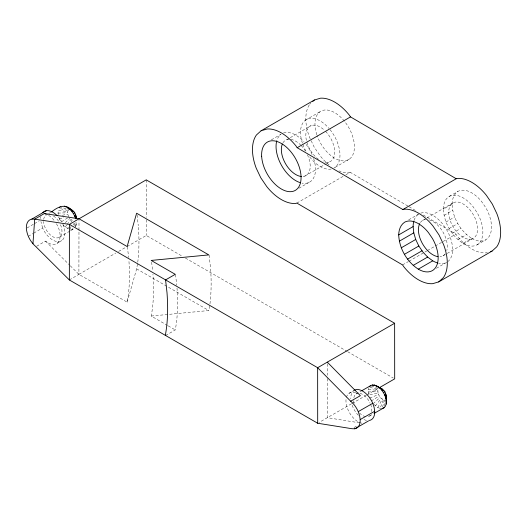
<?xml version="1.0" encoding="UTF-8"?>
<svg xmlns="http://www.w3.org/2000/svg" width="527" height="527" viewBox="0 0 527 527"><rect width="100%" height="100%" fill="white"/><g stroke="black" fill="none" stroke-linecap="round" stroke-linejoin="round"><path stroke-width="0.4" stroke-dasharray="2.63 1.98" d="M69.36 279.969L78.898 274.363L78.978 231.024M78.978 230.207L78.997 220.391M75.585 226.524L76.125 225.088L76.138 222.144M75.321 227.236L75.598 222.578M382.622 406.969L384.473 399.512C381.074 399.525 378.873 396.041 378.03 393.109L368.643 394.947L368.202 391.983L368.907 387.925M378.03 393.109L377.905 390.454L378.913 388.742M58.141 214.594L58.108 210.471L67.627 211.525L68.655 209.799L61.04 207.091M68.978 217.058L67.746 214.186L67.627 211.525M76.125 225.088L75.987 220.227M137.778 262.196C139.194 250.266 139.266 238.23 138.344 226.261M209.963 303.868C211.38 291.945 211.452 279.903 210.53 267.94M452.047 204.107C452.153 199.259 453.727 194.232 457.917 191.433A27.905 16.113 60 0 1 481.757 201.755L485.822 207.757A27.905 16.113 60 0 1 489.952 235.002A27.905 16.113 60 0 1 471.645 238.356L463.009 243.349C451.573 235.905 443.991 222.737 443.405 209.1L452.047 204.107C452.634 217.75 460.216 230.918 471.645 238.356M74.386 225.628L74.814 222.519M384.282 406.165L385.211 399.94M70.256 265.766L78.898 274.363L127.159 302.169C129.754 288.401 129.879 274.29 128.891 260.351M127.159 302.169L136.651 268.856L137.527 263.671M167.494 325.455L151.216 316.055C153.812 302.294 153.943 288.177 152.949 274.244M165.603 335.534L175.28 329.948C177.876 316.187 178.001 302.07 177.013 288.137M151.216 316.055L208.837 310.528L209.713 305.35M70.684 229.462L72.127 229.495L72.489 228M73.2 225.016L73.556 223.527M71.053 226.472L69.959 229.449L65.196 227.038L62.93 224.825M373.735 404.275L377.78 407.542L380.112 408.399L383.465 399.479M67.594 228.613L68.352 227.196M70.987 222.242L72.12 220.121L74.267 220.543M377.78 407.542L382.358 399.077M65.196 227.038L66.646 225.121M67.127 224.482L70.987 219.377L72.12 220.121M375.415 405.942L381.238 398.32M65.262 222.664L69.913 218.33M373.175 403.722L380.178 397.266M309.784 104.188L310.732 103.325M67.64 217.901L60.954 222.137L58.616 216.847M371.219 401.021L379.249 395.988M47.99 213.988L45.941 215.181A12.931 7.53 59.7 0 0 43.576 220.78M48.675 213.593L50.724 212.394M27.035 227.967L33.86 223.988M34.538 223.586L39.321 220.8M28.287 236.32L33.063 233.527M33.748 233.132L42.621 227.954A17.016 9.908 59.7 0 0 59.38 241.557A17.016 9.908 59.7 0 0 62.95 224.337M36.607 246.287L45.48 241.109A17.016 9.908 59.7 0 0 58.8 241.379A17.016 9.908 59.7 0 0 56.119 223.198M59.623 237.104L69.86 231.129M70.546 230.734L73.958 228.738L72.127 229.495M57.008 243.355L61.784 240.562M271.379 139.82L281.003 134.266A27.905 16.113 60 0 0 277.011 140.044M305.476 120.136L319.915 111.803M286.82 139.648L289.619 138.034M290.318 137.633L311.292 125.518M78.898 274.363L115.775 253.072M118.615 251.432L126.414 246.932M127.119 246.524L146.269 235.464L182.573 256.418M304.738 176.137L325.712 164.029M326.417 163.627L329.21 162.006M298.868 188.271L310.555 181.525M335.027 167.395L349.467 159.062M296.853 203.086L343.084 176.393M345.929 174.747L350.198 172.283L408.372 206.314M408.695 219.851L419.011 213.896A27.905 16.113 60 0 1 442.845 224.219L446.909 230.22A27.905 16.113 60 0 1 447.897 261.557M449.281 196.419L457.917 191.433M422.726 220.398L426.244 218.362M426.949 217.954L452.996 202.921M444.044 215.365L452.686 210.378M445.987 221.999L454.623 217.012M449.096 228.534L457.732 223.547M452.324 233.296L460.96 228.31M402.556 264.923L408.247 261.636M408.959 261.227L426.745 250.957M427.456 250.549L434.564 246.438M435.276 246.03L455.908 234.12L457.172 235.984A40.836 23.577 60 0 0 486.046 252.874L487.284 252.505M457.904 239.587L466.547 234.594M443.009 255.832L446.527 253.803M447.232 253.395L473.279 238.356A20.415 11.785 60 0 0 466.968 206.775A20.415 11.785 60 0 0 449.169 216.781A20.415 11.785 60 0 0 473.279 238.356M436.415 268.283L446.725 262.334A27.905 16.113 60 0 1 438.668 263.243M476.994 244.857L485.637 239.871M351.489 403.794L319.072 422.456M352.194 403.386L366.357 395.21M367.069 394.802L378.399 388.254M348.999 393.333L353.841 390.56A17.016 9.749 60.2 0 0 350.817 398.801M355.982 394.038L360.824 391.265M369.526 416.034L373.676 413.655M354.039 427.522L356.805 425.941M59.393 219.153L63.813 217.401M369.671 398.03L378.518 394.571M350.198 172.283L348.96 172.652A40.836 23.577 60 0 1 339.019 170.893M62.272 215.286L67.746 214.186M57.924 213.112L67.542 212.783M368.202 391.983L377.819 391.706M380.112 408.399L382.253 408.458M368.38 389.348L377.905 390.454M60.427 208.685L68.009 210.51M369.928 387.398L378.274 389.446M371.272 385.995L378.149 388.465M185.418 258.065L347.003 351.325M347.715 351.733L393.267 378.03M136.651 268.856L208.837 310.528M168.199 325.864L175.28 329.948M409.084 206.729L416.178 210.879M423.273 215.029L455.908 234.12M45.48 241.109L69.683 265.193M310.212 138.726L309.593 137.415A40.836 23.577 60 0 1 309.369 104.787M311.18 140.768L314.138 146.98L320.087 155.761A40.836 23.577 60 0 0 329.48 165.214M42.621 227.954L40.915 221.564M209.087 255.094L210.464 267.38M175.531 274.514L176.736 285.265M151.638 262.163L152.586 270.608M137.073 214.957L138.278 225.708M127.402 246.735L128.614 257.479M327.339 363.828L327.353 375.25M327.359 378.518L327.405 417.7L361.647 423.168A17.016 9.749 60.2 0 1 346.094 398.748M146.216 179.865L146.256 217.315M146.256 219.68L146.269 235.464M48.642 215.398A17.016 9.908 59.7 0 1 54.874 221.36M40.684 218.547A17.016 9.908 59.7 0 1 40.935 216.525M58.286 216.867A17.016 9.908 59.7 0 1 61.646 221.683M60.506 224.765A12.931 7.53 59.7 0 1 55.625 237.815A12.931 7.53 59.7 0 1 43.589 221.478M53.51 216.011A12.931 7.53 59.7 0 1 58.945 221.781M365.586 416.712A12.931 7.404 60.2 0 1 359.19 412.641M354.118 403.26A12.931 7.404 60.2 0 1 353.683 400.296M353.861 397.661A12.931 7.404 60.2 0 1 357.78 393.3M359.921 393.359A12.931 7.404 60.2 0 1 370.092 403.122M370.665 404.492A12.931 7.404 60.2 0 1 371.752 411.791M370.474 415.118A12.931 7.404 60.2 0 1 367.727 416.771M346.391 397.332A17.016 9.749 60.2 0 1 357.253 393.57M366.482 420.401A17.016 9.749 60.2 0 1 363.419 419.268M358.307 415.302A17.016 9.749 60.2 0 1 351.568 403.366M414.09 220.286A27.905 16.113 60 0 1 418.412 214.265M463.009 243.349A27.905 16.113 60 0 0 481.316 239.989A27.905 16.113 60 0 0 477.179 212.743L473.114 206.742A27.905 16.113 60 0 0 443.405 209.1M316.832 134.8A27.905 16.113 60 0 1 336.167 113.562A27.905 16.113 60 0 1 351.101 157.553A27.905 16.113 60 0 1 317.083 135.544M331.14 169.048A27.905 16.113 60 0 1 308.98 155.952M305.943 151.183A27.905 16.113 60 0 1 302.65 143.884M302.393 143.133A27.905 16.113 60 0 1 306.47 119.504A27.905 16.113 60 0 1 329.059 128.463M330.067 129.668A27.905 16.113 60 0 1 333.835 168.133M313.637 158.522A27.905 16.113 60 0 1 302.037 183.113M283.506 132.969A27.905 16.113 60 0 1 304.072 142.013M306.088 144.418A27.905 16.113 60 0 1 312.234 154.826M445.322 253.737A20.415 11.785 60 0 1 440.005 256.728M420.414 222.493A20.415 11.785 60 0 1 425.73 219.502M429.222 219.878A20.415 11.785 60 0 1 446.784 250.575M325.581 131.342A20.415 11.785 60 0 1 334.632 153.561A20.415 11.785 60 0 1 323.091 161.749M318.585 159.358A20.415 11.785 60 0 1 306.115 132.237A20.415 11.785 60 0 1 324.395 130.182M307.425 154.767A20.415 11.785 60 0 1 301.503 176.505M282.992 142.777A20.415 11.785 60 0 1 300.522 144.885M301.108 145.472A20.415 11.785 60 0 1 305.238 150.755"/><path stroke-width="0.79" d="M317.689 423.247L317.643 367.708L69.399 224.377L34.71 219.153L31.857 219.094A17.016 9.908 59.7 0 0 26.35 228.369C26.923 235.444 30.586 242.077 35.928 246.689L69.36 279.969L317.689 423.247L351.964 428.714L354.776 428.794L368.604 420.875M374.368 413.26L384.051 407.72L385.389 406.231L386.172 404.097L386.416 396.192L384.987 391.91L381.877 388.827L374.44 385.046L372.306 384.987L370.507 385.724L361.515 390.869M386.172 404.097L386.416 396.192M75.908 218.745C76.718 215.233 74.682 211.617 71.665 209.858C64.847 203.205 57.898 206.933 51.402 211.999M32.944 243.784L34.71 219.153L44.268 213.573L79.004 218.758L127.126 246.537L136.618 213.231L208.804 254.903L151.183 260.43L175.247 274.323L165.57 279.909L167.013 292.748C168.034 306.938 167.975 321.318 165.326 335.337M76.158 218.455L76.046 215.8M386.212 394.789L385.909 398.498L386.35 401.455M398.702 234.91C398.807 230.055 400.382 225.029 404.571 222.236A27.905 16.113 60 0 1 428.411 232.559L432.476 238.553A27.905 16.113 60 0 1 436.606 265.799A27.905 16.113 60 0 1 418.3 269.159C406.87 261.721 399.282 248.546 398.702 234.91L413.135 226.57A27.905 16.113 60 0 1 413.847 221.09M75.618 218.712L74.841 216.406L75.552 214.337M386.331 397.444L385.962 398.458C384.46 393.399 381.436 388.577 376.772 385.902M384.881 395.415L385.724 393.333M369.611 386.713L370.507 385.724M59.367 207.822L60.276 206.821M261.063 130.788L256.432 134.984A40.836 23.577 60 0 0 256.241 168.218L260.793 177.783L266.741 186.565A40.836 23.577 60 0 0 295.614 203.448L296.853 203.086L402.556 264.923L403.827 266.781A40.836 23.577 60 0 0 432.7 283.671L438.714 281.892L492.06 251.089L496.684 246.893A40.836 23.577 60 0 0 496.875 213.666L492.33 204.094L486.381 195.319A40.836 23.577 60 0 0 457.508 178.429L456.224 178.739L402.878 209.542L297.169 147.705L295.943 145.893A40.836 23.577 60 0 0 267.07 129.003L261.063 130.788L314.408 99.992L320.416 98.206A40.836 23.577 60 0 1 349.289 115.097L350.514 116.902L456.224 178.739M312.834 101.421L314.408 99.992M438.714 281.892L443.339 277.689A40.836 23.577 60 0 0 443.53 244.462L438.984 234.897L433.029 226.116A40.836 23.577 60 0 0 404.156 209.226L402.878 209.542M31.857 219.094L46.192 210.728M354.776 428.794A17.016 9.749 60.2 0 0 360.172 419.584L359.592 415.684L358.241 411.627A17.016 9.749 60.2 0 0 350.679 401.212L317.643 367.708L394.637 323.255L146.216 179.865L69.399 224.377L69.36 279.969M297.169 147.705L350.514 116.902M399.341 241.182L413.774 232.842L413.135 226.57M401.278 247.809L415.717 239.475L413.774 232.842M404.387 254.343L418.827 246.01L415.717 239.475M407.615 259.113L422.055 250.773M413.201 265.397L427.634 257.064L432.739 260.819A27.905 16.113 60 0 0 437.845 263.032M418.3 269.159L432.739 260.819M379.815 387.437L394.69 378.854L394.637 323.255M350.679 401.212L360.363 395.672L327.339 362.194M358.241 411.627L372.76 403.313L374.117 407.371L374.697 411.264A17.016 9.749 60.2 0 1 369.295 420.48M360.172 419.584L374.697 411.264M382.253 408.458L384.051 407.72M66.639 206.946L71.303 210.728L73.279 213.422L74.814 212.928M383.34 392.417L384.987 391.91M490.696 251.498L492.06 251.089M381.377 389.723L384.058 390.632M71.303 210.728L73.879 211.65M381.877 388.827L374.44 385.046M372.306 384.987L373.795 385.665M64.274 206.11L65.671 206.854M67.061 207.598L70.546 209.463M379.137 387.497L383.004 389.578M69.037 208.521L72.805 210.609M427.634 257.064L422.891 252.011L418.827 246.01M73.279 213.422L74.841 216.406M76.25 217.203L76.27 218.698M42.799 212.592A17.016 9.908 59.7 0 1 57.331 215.82M354.381 390.224A17.016 9.749 60.2 0 1 372.76 403.313M44.268 213.573A17.016 9.908 59.7 0 1 46.119 214.114M301.503 176.505A20.415 11.785 60 0 1 285.726 164.049A20.415 11.785 60 0 1 282.36 143.996M437.95 256.649A20.415 11.785 60 0 1 422.331 243.421A20.415 11.785 60 0 1 419.716 223.639M300.627 182.777A27.905 16.113 60 0 1 276.794 140.735M261.649 156.242A27.905 16.113 60 0 0 292.228 191.512A27.905 16.113 60 0 0 290.153 150.926A27.905 16.113 60 0 0 261.649 156.242"/></g></svg>
